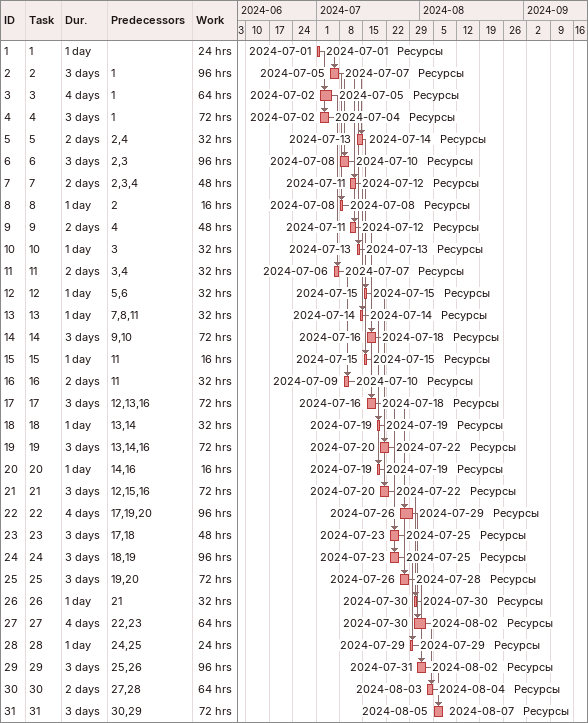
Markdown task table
| ID | Task | Duration | Start | Finish | Predecessors | Resources | Work (h) |
|---|---|---|---|---|---|---|---|
| 1 | 1 | 1d | 2024-07-01 | 2024-07-01 |  | Ресурсы | 24 |
| 2 | 2 | 3d | 2024-07-05 | 2024-07-07 | 1 | Ресурсы | 96 |
| 3 | 3 | 4d | 2024-07-02 | 2024-07-05 | 1 | Ресурсы | 64 |
| 4 | 4 | 3d | 2024-07-02 | 2024-07-04 | 1 | Ресурсы | 72 |
| 5 | 5 | 2d | 2024-07-13 | 2024-07-14 | 2, 4 | Ресурсы | 32 |
| 6 | 6 | 3d | 2024-07-08 | 2024-07-10 | 2, 3 | Ресурсы | 96 |
| 7 | 7 | 2d | 2024-07-11 | 2024-07-12 | 2, 3, 4 | Ресурсы | 48 |
| 8 | 8 | 1d | 2024-07-08 | 2024-07-08 | 2 | Ресурсы | 16 |
| 9 | 9 | 2d | 2024-07-11 | 2024-07-12 | 4 | Ресурсы | 48 |
| 10 | 10 | 1d | 2024-07-13 | 2024-07-13 | 3 | Ресурсы | 32 |
| 11 | 11 | 2d | 2024-07-06 | 2024-07-07 | 3, 4 | Ресурсы | 32 |
| 12 | 12 | 1d | 2024-07-15 | 2024-07-15 | 5, 6 | Ресурсы | 32 |
| 13 | 13 | 1d | 2024-07-14 | 2024-07-14 | 7, 8, 11 | Ресурсы | 32 |
| 14 | 14 | 3d | 2024-07-16 | 2024-07-18 | 9, 10 | Ресурсы | 72 |
| 15 | 15 | 1d | 2024-07-15 | 2024-07-15 | 11 | Ресурсы | 16 |
| 16 | 16 | 2d | 2024-07-09 | 2024-07-10 | 11 | Ресурсы | 32 |
| 17 | 17 | 3d | 2024-07-16 | 2024-07-18 | 12, 13, 16 | Ресурсы | 72 |
| 18 | 18 | 1d | 2024-07-19 | 2024-07-19 | 13, 14 | Ресурсы | 32 |
| 19 | 19 | 3d | 2024-07-20 | 2024-07-22 | 13, 14, 16 | Ресурсы | 72 |
| 20 | 20 | 1d | 2024-07-19 | 2024-07-19 | 14, 16 | Ресурсы | 16 |
| 21 | 21 | 3d | 2024-07-20 | 2024-07-22 | 12, 15, 16 | Ресурсы | 72 |
| 22 | 22 | 4d | 2024-07-26 | 2024-07-29 | 17, 19, 20 | Ресурсы | 96 |
| 23 | 23 | 3d | 2024-07-23 | 2024-07-25 | 17, 18 | Ресурсы | 48 |
| 24 | 24 | 3d | 2024-07-23 | 2024-07-25 | 18, 19 | Ресурсы | 96 |
| 25 | 25 | 3d | 2024-07-26 | 2024-07-28 | 19, 20 | Ресурсы | 72 |
| 26 | 26 | 1d | 2024-07-30 | 2024-07-30 | 21 | Ресурсы | 32 |
| 27 | 27 | 4d | 2024-07-30 | 2024-08-02 | 22, 23 | Ресурсы | 64 |
| 28 | 28 | 1d | 2024-07-29 | 2024-07-29 | 24, 25 | Ресурсы | 24 |
| 29 | 29 | 3d | 2024-07-31 | 2024-08-02 | 25, 26 | Ресурсы | 96 |
| 30 | 30 | 2d | 2024-08-03 | 2024-08-04 | 27, 28 | Ресурсы | 64 |
| 31 | 31 | 3d | 2024-08-05 | 2024-08-07 | 30, 29 | Ресурсы | 72 |
